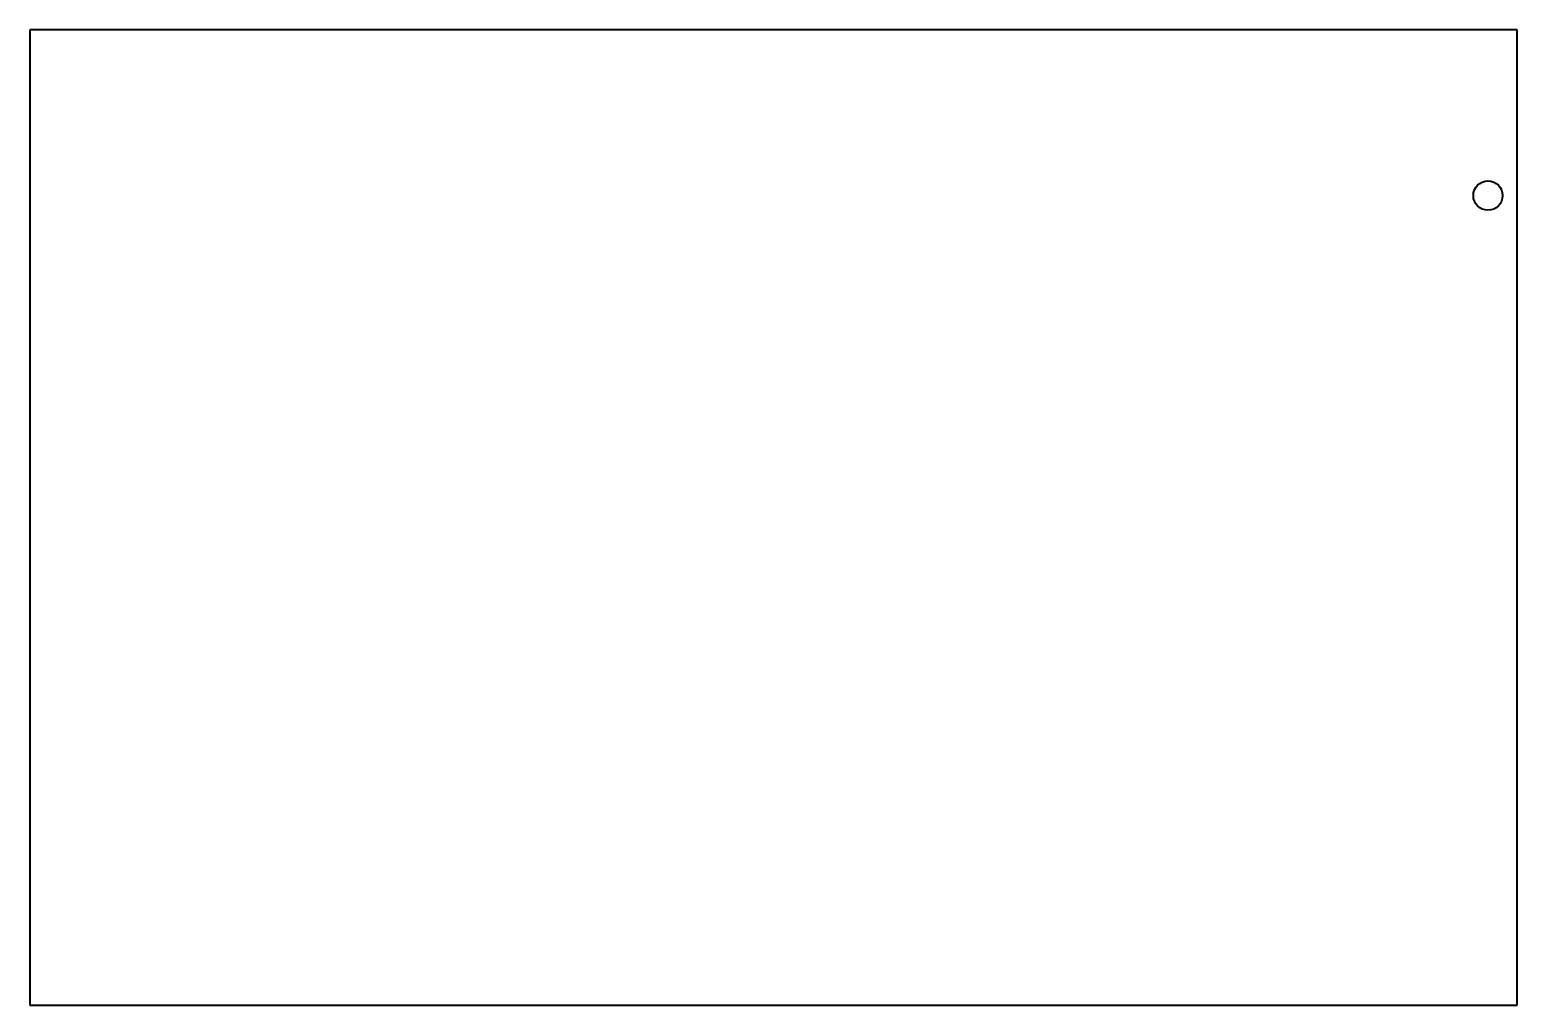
# Model space of a CAD drawing. Header units: millimetres. Extents: x 62 to 368, y 73 to 273.
import ezdxf

# ---------------------------------------------------------------- set-up
doc = ezdxf.new("R2010")
doc.units = ezdxf.units.MM
doc.layers.add('Geometries', color=7, linetype='Continuous')

msp = doc.modelspace()

# ---------------------------------------------------------------- linework, layer by layer
at = {"layer": 'Geometries', "linetype": 'Continuous', "lineweight": 40}
for p, q in [((367.5, 272.8), (62.5, 272.8)), ((62.5, 272.8), (62.5, 72.8)), ((367.5, 72.8), (367.5, 272.8)), ((62.5, 72.8), (367.5, 72.8))]:
    msp.add_line(p, q, dxfattribs=at)
msp.add_circle((361.5, 238.8), 3, dxfattribs=at)

doc.saveas('drawing.dxf')
